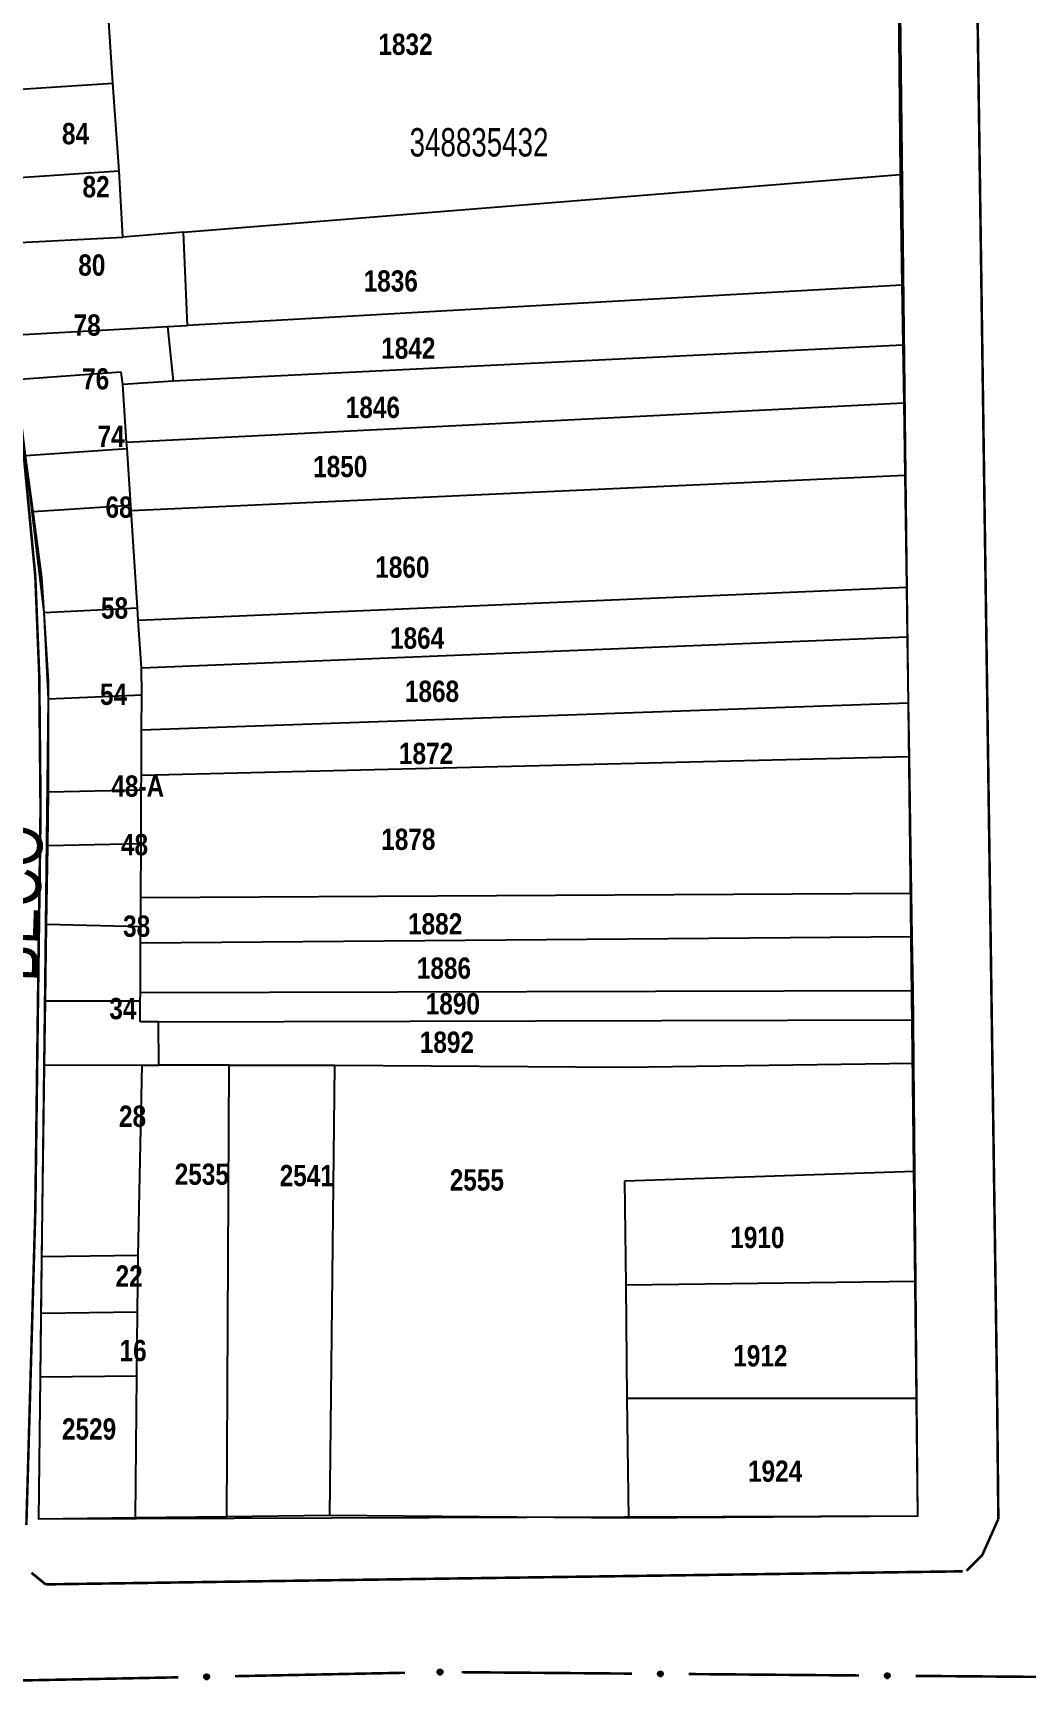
# Model space of a CAD drawing. Extents: x 201676 to 203188, y 4837754 to 4839005.
# Drawn here: x 201896.9 to 201966.9, y 4838777.6 to 4838893.8 of the extents above; entities that cross this region are included whole.
import ezdxf
from ezdxf.enums import TextEntityAlignment as Align

# ---------------------------------------------------------------- set-up
doc = ezdxf.new("R2010")
doc.units = 0
doc.header["$LTSCALE"] = 1.5
doc.header["$MEASUREMENT"] = 0
for name, color, linetype in [('CD-MALHA-LOTES', 40, 'CONTINUOUS'), ('CD_TXT_QUADRA', 7, 'CONTINUOUS'), ('RU-QUADRAS', 210, 'CONTINUOUS'), ('SV-EIXO-RUA-PAV', 20, 'CONTINUOUS'), ('SV-RUA-PAVIM-S-GUIA-C-GUIA', 7, 'CONTINUOUS'), ('SV-TXT-RUA-PAV-S-GUIA-C-GUIA', 7, 'CONTINUOUS'), ('Th_NmrPort', 7, 'CONTINUOUS')]:
    doc.layers.add(name, color=color, linetype=linetype)
doc.styles.add('ARIAL', font='ARIAL.TTF')
doc.styles.get("Standard").update_dxf_attribs({"font": 'swisscbo.ttf'})

msp = doc.modelspace()

# ---------------------------------------------------------------- linework, layer by layer
at = {"layer": 'CD-MALHA-LOTES', "linetype": 'Continuous', "flags": 128}
for points in [[(201957.84, 4838905.84), (201958.05, 4838883.8)], [(201902.53, 4838890.25), (201901.75, 4838902.22)], [(201894.56, 4838889.73), (201902.53, 4838890.25)], [(201902.99, 4838884.08), (201902.53, 4838890.25)], [(201894.89, 4838883.54), (201902.99, 4838884.08)], [(201903.24, 4838879.4), (201902.99, 4838884.08)], [(201907.53, 4838879.74), (201958.05, 4838883.8)], [(201958.05, 4838883.8), (201958.17, 4838876.02)], [(201895.06, 4838878.98), (201903.24, 4838879.4)], [(201907.53, 4838879.74), (201903.24, 4838879.4)], [(201907.8, 4838873.18), (201907.53, 4838879.74)], [(201958.17, 4838876.02), (201907.8, 4838873.18)], [(201958.17, 4838876.02), (201958.23, 4838871.79)], [(201895.36, 4838872.48), (201906.38, 4838873.1)], [(201906.38, 4838873.1), (201907.8, 4838873.18)], [(201906.38, 4838873.1), (201906.79, 4838869.25)], [(201958.23, 4838871.79), (201906.79, 4838869.25)], [(201958.23, 4838871.79), (201958.3, 4838867.71)], [(201903.12, 4838869.88), (201895.68, 4838869.33)], [(201903.24, 4838869.02), (201903.12, 4838869.88)], [(201906.79, 4838869.25), (201903.24, 4838869.02)], [(201903.51, 4838864.94), (201903.24, 4838869.02)], [(201903.51, 4838864.94), (201958.3, 4838867.71)], [(201958.3, 4838867.71), (201958.37, 4838862.61)], [(201903.54, 4838864.49), (201903.51, 4838864.94)], [(201896.39, 4838864.01), (201903.54, 4838864.49)], [(201896.92, 4838860.06), (201896.39, 4838864.01)], [(201903.8, 4838860.5), (201903.54, 4838864.49)], [(201903.82, 4838860.12), (201958.37, 4838862.61)], [(201958.37, 4838862.61), (201958.49, 4838854.73)], [(201896.92, 4838860.06), (201903.8, 4838860.5)], [(201903.82, 4838860.12), (201903.8, 4838860.5)], [(201897.69, 4838852.95), (201897.53, 4838855.44), (201896.92, 4838860.06)], [(201904.27, 4838853.27), (201903.82, 4838860.12)], [(201904.33, 4838852.4), (201958.49, 4838854.73)], [(201958.49, 4838854.73), (201958.55, 4838851.22)], [(201897.69, 4838852.95), (201904.27, 4838853.27)], [(201904.33, 4838852.4), (201904.27, 4838853.27)], [(201897.99, 4838846.85), (201897.99, 4838848.13), (201897.69, 4838852.95)], [(201904.55, 4838849.04), (201904.33, 4838852.4)], [(201904.55, 4838849.04), (201958.55, 4838851.22)], [(201958.55, 4838851.22), (201958.62, 4838846.55)], [(201904.57, 4838847.14), (201904.55, 4838849.04)], [(201897.99, 4838846.85), (201904.57, 4838847.14)], [(201898, 4838840.28), (201897.99, 4838846.85)], [(201904.56, 4838844.66), (201904.57, 4838847.14)], [(201958.62, 4838846.55), (201904.56, 4838844.66)], [(201958.62, 4838846.55), (201958.68, 4838842.77)], [(201904.55, 4838841.45), (201904.56, 4838844.66)], [(201958.68, 4838842.77), (201904.55, 4838841.45)], [(201958.68, 4838842.77), (201958.82, 4838833.14)], [(201904.54, 4838840.43), (201898, 4838840.28)], [(201904.53, 4838836.63), (201904.54, 4838840.43)], [(201904.54, 4838840.43), (201904.55, 4838841.45)], [(201897.96, 4838836.49), (201898, 4838840.28)], [(201897.86, 4838830.95), (201897.96, 4838836.49)], [(201904.53, 4838836.63), (201897.96, 4838836.49)], [(201904.51, 4838832.84), (201904.53, 4838836.63)], [(201904.5, 4838830.8), (201904.51, 4838832.84)], [(201958.82, 4838833.14), (201904.51, 4838832.84)], [(201958.82, 4838833.14), (201958.87, 4838830.08)], [(201897.78, 4838825.56), (201897.86, 4838830.95)], [(201904.5, 4838830.8), (201897.86, 4838830.95)], [(201904.49, 4838829.63), (201904.5, 4838830.8)], [(201958.87, 4838830.08), (201904.49, 4838829.63)], [(201958.87, 4838830.08), (201958.93, 4838826.29)], [(201904.48, 4838826.14), (201904.49, 4838829.63)], [(201897.71, 4838821.02), (201897.78, 4838825.56)], [(201904.47, 4838825.56), (201897.78, 4838825.56)], [(201904.47, 4838825.56), (201904.48, 4838826.14)], [(201904.47, 4838824.09), (201904.47, 4838825.56)], [(201958.93, 4838826.29), (201904.48, 4838826.14)], [(201958.93, 4838826.29), (201958.96, 4838824.24)], [(201905.76, 4838824.1), (201958.96, 4838824.24)], [(201958.96, 4838824.24), (201959, 4838821.18)], [(201905.76, 4838824.1), (201904.47, 4838824.09)], [(201905.78, 4838821.03), (201905.76, 4838824.1)], [(201897.54, 4838807.54), (201897.71, 4838821.02)], [(201904.61, 4838821.03), (201897.71, 4838821.02)], [(201904.32, 4838807.63), (201904.61, 4838821.03)], [(201904.61, 4838821.03), (201905.78, 4838821.03)], [(201910.74, 4838821.03), (201905.78, 4838821.03)], [(201910.57, 4838789.22), (201910.74, 4838821.03)], [(201910.74, 4838821.03), (201918.18, 4838821.03)], [(201917.84, 4838789.31), (201918.18, 4838821.03)], [(201918.18, 4838821.03), (201938.59, 4838820.89)], [(201938.59, 4838820.89), (201959, 4838821.18)], [(201959, 4838821.18), (201959.06, 4838813.56)], [(201938.63, 4838812.88), (201959.06, 4838813.56)], [(201938.72, 4838805.57), (201938.63, 4838812.88)], [(201959.06, 4838813.56), (201959.13, 4838805.81)], [(201897.49, 4838803.54), (201897.54, 4838807.54)], [(201904.32, 4838807.63), (201897.54, 4838807.54)], [(201904.28, 4838803.63), (201904.32, 4838807.63)], [(201938.72, 4838805.57), (201959.13, 4838805.81)], [(201938.81, 4838797.57), (201938.72, 4838805.57)], [(201959.13, 4838805.81), (201959.2, 4838797.57)], [(201897.43, 4838799.05), (201897.49, 4838803.54)], [(201904.28, 4838803.63), (201897.49, 4838803.54)], [(201904.24, 4838799.13), (201904.28, 4838803.63)], [(201897.31, 4838789.05), (201897.43, 4838799.05)], [(201904.24, 4838799.13), (201897.43, 4838799.05)], [(201904.14, 4838789.14), (201904.24, 4838799.13)], [(201938.81, 4838797.57), (201959.2, 4838797.57)], [(201938.91, 4838789.11), (201938.81, 4838797.57)], [(201959.2, 4838797.57), (201959.27, 4838789.25)], [(201917.84, 4838789.31), (201910.57, 4838789.22)], [(201938.91, 4838789.11), (201917.84, 4838789.31)], [(201959.27, 4838789.25), (201938.91, 4838789.11)], [(201904.14, 4838789.14), (201897.31, 4838789.05)], [(201910.57, 4838789.22), (201904.14, 4838789.14)]]:
    msp.add_lwpolyline(points, dxfattribs=at)
at = {"layer": 'RU-QUADRAS', "color": 6, "linetype": 'Continuous'}
msp.add_lwpolyline([(201957.32, 4838958.48), (201959.27, 4838789.25), (201897.31, 4838789.05), (201897.99, 4838846.85), (201897.69, 4838852.95), (201895.36, 4838872.48), (201894.56, 4838889.73), (201889.53, 4838889.41), (201890.62, 4838872.66), (201879.8, 4838870.61), (201879.64, 4838871.37), (201878.04, 4838871.15), (201878.07, 4838870.26), (201875.91, 4838869.85), (201875.76, 4838870.69), (201873.78, 4838870.31), (201872.82, 4838875.37), (201870.32, 4838874.89), (201865.47, 4838899.86)], dxfattribs=at)
at = {"layer": 'SV-EIXO-RUA-PAV', "const_width": 0.18}
for points in [[(201895.15, 4838777.66), (201907.15, 4838777.9)], [(201911.15, 4838777.98), (201923.14, 4838778.22)], [(201927.14, 4838778.26), (201939.14, 4838778.16)], [(201943.14, 4838778.13), (201955.14, 4838778.03)], [(201959.14, 4838778), (201970.14, 4838777.91)]]:
    msp.add_lwpolyline(points, dxfattribs=at)
at = {"layer": 'SV-EIXO-RUA-PAV'}
for points in [[(201909, 4838778.05), (201909.03, 4838778.08), (201909.07, 4838778.11), (201909.11, 4838778.12), (201909.14, 4838778.12), (201909.18, 4838778.12), (201909.21, 4838778.11), (201909.25, 4838778.09), (201909.28, 4838778.05), (201909.3, 4838778.02), (201909.32, 4838777.98), (201909.32, 4838777.95), (201909.32, 4838777.91), (201909.31, 4838777.88), (201909.29, 4838777.84), (201909.25, 4838777.8), (201909.22, 4838777.78), (201909.18, 4838777.77), (201909.15, 4838777.77), (201909.11, 4838777.77), (201909.08, 4838777.78), (201909.04, 4838777.8), (201909, 4838777.83), (201908.98, 4838777.87), (201908.97, 4838777.9), (201908.97, 4838777.94), (201908.97, 4838777.97), (201908.98, 4838778.01), (201909, 4838778.05)], [(201925.47, 4838778.38), (201925.5, 4838778.42), (201925.54, 4838778.44), (201925.57, 4838778.45), (201925.61, 4838778.45), (201925.64, 4838778.45), (201925.68, 4838778.44), (201925.71, 4838778.42), (201925.75, 4838778.38), (201925.77, 4838778.34), (201925.78, 4838778.31), (201925.79, 4838778.27), (201925.78, 4838778.24), (201925.77, 4838778.2), (201925.75, 4838778.17), (201925.71, 4838778.13), (201925.68, 4838778.11), (201925.64, 4838778.1), (201925.61, 4838778.1), (201925.57, 4838778.1), (201925.54, 4838778.11), (201925.5, 4838778.13), (201925.47, 4838778.17), (201925.44, 4838778.2), (201925.43, 4838778.24), (201925.43, 4838778.27), (201925.43, 4838778.31), (201925.44, 4838778.35), (201925.47, 4838778.38)], [(201941, 4838778.26), (201941.03, 4838778.29), (201941.07, 4838778.31), (201941.11, 4838778.32), (201941.14, 4838778.32), (201941.18, 4838778.32), (201941.21, 4838778.31), (201941.25, 4838778.29), (201941.28, 4838778.26), (201941.3, 4838778.22), (201941.32, 4838778.18), (201941.32, 4838778.15), (201941.31, 4838778.11), (201941.3, 4838778.08), (201941.28, 4838778.04), (201941.25, 4838778.01), (201941.21, 4838777.98), (201941.17, 4838777.97), (201941.14, 4838777.97), (201941.1, 4838777.98), (201941.07, 4838777.99), (201941.03, 4838778.01), (201941, 4838778.04), (201940.98, 4838778.08), (201940.97, 4838778.11), (201940.96, 4838778.15), (201940.97, 4838778.18), (201940.98, 4838778.22), (201941, 4838778.26)], [(201957, 4838778.13), (201957.03, 4838778.16), (201957.07, 4838778.18), (201957.11, 4838778.19), (201957.14, 4838778.2), (201957.18, 4838778.19), (201957.21, 4838778.18), (201957.25, 4838778.16), (201957.28, 4838778.13), (201957.3, 4838778.09), (201957.31, 4838778.05), (201957.32, 4838778.02), (201957.31, 4838777.98), (201957.3, 4838777.95), (201957.28, 4838777.91), (201957.24, 4838777.88), (201957.21, 4838777.85), (201957.17, 4838777.84), (201957.14, 4838777.84), (201957.1, 4838777.85), (201957.07, 4838777.86), (201957.03, 4838777.88), (201957, 4838777.91), (201956.98, 4838777.95), (201956.97, 4838777.98), (201956.96, 4838778.02), (201956.97, 4838778.06), (201956.98, 4838778.09), (201957, 4838778.13)]]:
    msp.add_lwpolyline(points, close=True, dxfattribs=at)
for points in [[(201908.97, 4838777.97), (201909.3, 4838778.02)], [(201908.97, 4838777.96), (201909.31, 4838778)], [(201908.97, 4838777.94), (201909.32, 4838777.98)], [(201908.97, 4838777.92), (201909.32, 4838777.96)], [(201908.97, 4838777.9), (201909.32, 4838777.95)], [(201908.98, 4838778.01), (201909.28, 4838778.05)], [(201908.98, 4838777.99), (201909.29, 4838778.04)], [(201908.98, 4838777.89), (201909.32, 4838777.93)], [(201908.98, 4838777.87), (201909.32, 4838777.91)], [(201908.99, 4838778.03), (201909.26, 4838778.07)], [(201909, 4838778.05), (201909.25, 4838778.09)], [(201909, 4838777.85), (201909.31, 4838777.89)], [(201909, 4838777.83), (201909.31, 4838777.88)], [(201909.02, 4838778.07), (201909.22, 4838778.1)], [(201909.03, 4838778.08), (201909.21, 4838778.11)], [(201909.03, 4838777.82), (201909.29, 4838777.86)], [(201909.04, 4838777.8), (201909.29, 4838777.84)], [(201909.05, 4838778.1), (201909.18, 4838778.11)], [(201909.06, 4838777.79), (201909.26, 4838777.82)], [(201909.07, 4838778.11), (201909.18, 4838778.12)], [(201909.08, 4838777.78), (201909.25, 4838777.8)], [(201909.1, 4838777.77), (201909.23, 4838777.79)], [(201909.11, 4838777.77), (201909.22, 4838777.78)], [(201925.43, 4838778.31), (201925.77, 4838778.34)], [(201925.43, 4838778.27), (201925.78, 4838778.31)], [(201925.43, 4838778.24), (201925.79, 4838778.27)], [(201925.44, 4838778.35), (201925.75, 4838778.38)], [(201925.44, 4838778.33), (201925.76, 4838778.36)], [(201925.44, 4838778.29), (201925.77, 4838778.33)], [(201925.44, 4838778.26), (201925.78, 4838778.29)], [(201925.44, 4838778.22), (201925.78, 4838778.25)], [(201925.44, 4838778.2), (201925.78, 4838778.24)], [(201925.46, 4838778.36), (201925.73, 4838778.4)], [(201925.46, 4838778.19), (201925.77, 4838778.22)], [(201925.47, 4838778.38), (201925.71, 4838778.42)], [(201925.47, 4838778.17), (201925.77, 4838778.2)], [(201925.49, 4838778.4), (201925.69, 4838778.43)], [(201925.49, 4838778.15), (201925.76, 4838778.18)], [(201925.5, 4838778.42), (201925.68, 4838778.44)], [(201925.5, 4838778.13), (201925.75, 4838778.17)], [(201925.52, 4838778.43), (201925.65, 4838778.44)], [(201925.52, 4838778.12), (201925.72, 4838778.15)], [(201925.54, 4838778.44), (201925.64, 4838778.45)], [(201925.54, 4838778.11), (201925.71, 4838778.13)], [(201925.56, 4838778.11), (201925.69, 4838778.12)], [(201925.57, 4838778.1), (201925.68, 4838778.11)], [(201940.96, 4838778.15), (201941.32, 4838778.18)], [(201940.97, 4838778.18), (201941.3, 4838778.22)], [(201940.97, 4838778.17), (201941.3, 4838778.2)], [(201940.97, 4838778.13), (201941.31, 4838778.16)], [(201940.97, 4838778.11), (201941.32, 4838778.15)], [(201940.97, 4838778.1), (201941.31, 4838778.13)], [(201940.98, 4838778.22), (201941.28, 4838778.26)], [(201940.98, 4838778.2), (201941.29, 4838778.24)], [(201940.98, 4838778.08), (201941.31, 4838778.11)], [(201940.99, 4838778.24), (201941.26, 4838778.27)], [(201940.99, 4838778.06), (201941.3, 4838778.09)], [(201941, 4838778.26), (201941.25, 4838778.29)], [(201941, 4838778.04), (201941.3, 4838778.08)], [(201941.02, 4838778.27), (201941.22, 4838778.3)], [(201941.02, 4838778.03), (201941.29, 4838778.06)], [(201941.03, 4838778.29), (201941.21, 4838778.31)], [(201941.03, 4838778.01), (201941.28, 4838778.04)], [(201941.06, 4838778.3), (201941.18, 4838778.31)], [(201941.06, 4838778), (201941.25, 4838778.02)], [(201941.07, 4838778.31), (201941.18, 4838778.32)], [(201941.07, 4838777.99), (201941.25, 4838778.01)], [(201941.09, 4838777.98), (201941.22, 4838777.99)], [(201941.1, 4838777.98), (201941.21, 4838777.98)], [(201956.96, 4838778.02), (201957.31, 4838778.05)], [(201956.97, 4838778.06), (201957.3, 4838778.09)], [(201956.97, 4838778.04), (201957.3, 4838778.07)], [(201956.97, 4838778), (201957.31, 4838778.03)], [(201956.97, 4838777.98), (201957.32, 4838778.02)], [(201956.97, 4838777.97), (201957.31, 4838778)], [(201956.98, 4838778.09), (201957.28, 4838778.13)], [(201956.98, 4838778.07), (201957.29, 4838778.11)], [(201956.98, 4838777.95), (201957.31, 4838777.98)], [(201956.99, 4838778.11), (201957.26, 4838778.14)], [(201956.99, 4838777.93), (201957.3, 4838777.96)], [(201957, 4838778.13), (201957.25, 4838778.16)], [(201957, 4838777.91), (201957.3, 4838777.95)], [(201957.02, 4838778.14), (201957.22, 4838778.17)], [(201957.02, 4838777.9), (201957.29, 4838777.93)], [(201957.03, 4838778.16), (201957.21, 4838778.18)], [(201957.03, 4838777.88), (201957.28, 4838777.91)], [(201957.05, 4838778.17), (201957.18, 4838778.19)], [(201957.05, 4838777.87), (201957.25, 4838777.89)], [(201957.07, 4838778.18), (201957.18, 4838778.19)], [(201957.07, 4838777.86), (201957.24, 4838777.88)], [(201957.09, 4838777.85), (201957.22, 4838777.86)], [(201957.1, 4838777.85), (201957.21, 4838777.85)]]:
    msp.add_lwpolyline(points, dxfattribs=at)
at = {"layer": 'SV-RUA-PAVIM-S-GUIA-C-GUIA', "const_width": 0.18}
for points in [[(201964.88, 4838798.04), (201963.32, 4838908.17)], [(201897.07, 4838855.5), (201895.89, 4838867.89)], [(201897.35, 4838848.44), (201897.07, 4838855.5)], [(201897.44, 4838839.06), (201897.35, 4838848.44)], [(201897.26, 4838825.71), (201897.44, 4838839.06)], [(201897.07, 4838810.77), (201897.26, 4838825.71)], [(201896.44, 4838788.64), (201897.07, 4838810.77)], [(201964.88, 4838798.04), (201964.97, 4838789.06)], [(201964.97, 4838789.06), (201963.83, 4838786.5), (201962.72, 4838785.41)], [(201897.8, 4838784.45), (201896.8, 4838785.27)], [(201918.47, 4838784.75), (201897.8, 4838784.45)], [(201962.45, 4838785.37), (201918.47, 4838784.75)]]:
    msp.add_lwpolyline(points, dxfattribs=at)

# ---------------------------------------------------------------- texts
at = {"layer": 'CD_TXT_QUADRA', "style": 'ARIAL', "width": 0.7}
msp.add_text('348835432', height=2, dxfattribs=at).set_placement((201923.46, 4838885.08))
at = {"layer": 'SV-TXT-RUA-PAV-S-GUIA-C-GUIA', "style": 'ARIAL', "width": 0.7}
msp.add_text('BECO', height=4, rotation=88, dxfattribs=at).set_placement((201897.23, 4838826.89))
at = {"layer": 'Th_NmrPort', "color": 1}
for s, p in [('1832', (201921.26, 4838892.99)), ('84', (201898.95, 4838886.69)), ('82', (201900.4, 4838882.95)), ('80', (201900.1, 4838877.43)), ('1836', (201920.22, 4838876.31)), ('78', (201899.77, 4838873.2)), ('1842', (201921.46, 4838871.57)), ('76', (201900.37, 4838869.41)), ('1846', (201918.96, 4838867.4)), ('74', (201901.46, 4838865.36)), ('1850', (201916.66, 4838863.23)), ('68', (201902.02, 4838860.37)), ('1860', (201921.04, 4838856.14)), ('58', (201901.7, 4838853.26)), ('1864', (201922.08, 4838851.14)), ('54', (201901.63, 4838847.18)), ('1868', (201923.13, 4838847.39)), ('1872', (201922.71, 4838843.01)), ('48-A', (201902.43, 4838840.71)), ('48', (201903.11, 4838836.58)), ('1878', (201921.46, 4838836.96)), ('38', (201903.26, 4838830.84)), ('1882', (201923.35, 4838831)), ('1886', (201923.97, 4838827.88)), ('34', (201902.29, 4838825.03)), ('1890', (201924.6, 4838825.37)), ('1892', (201924.18, 4838822.66)), ('28', (201902.97, 4838817.44)), ('2535', (201906.9, 4838813.36)), ('2541', (201914.3, 4838813.26)), ('2555', (201926.29, 4838812.95)), ('1910', (201946.07, 4838808.9)), ('22', (201902.73, 4838806.18)), ('16', (201903.01, 4838800.93)), ('1912', (201946.28, 4838800.56)), ('2529', (201898.95, 4838795.4)), ('1924', (201947.32, 4838792.43))]:
    msp.add_text(s, height=1.5, dxfattribs=at).set_placement(p, align=Align.MIDDLE_LEFT)

doc.saveas('drawing.dxf')
